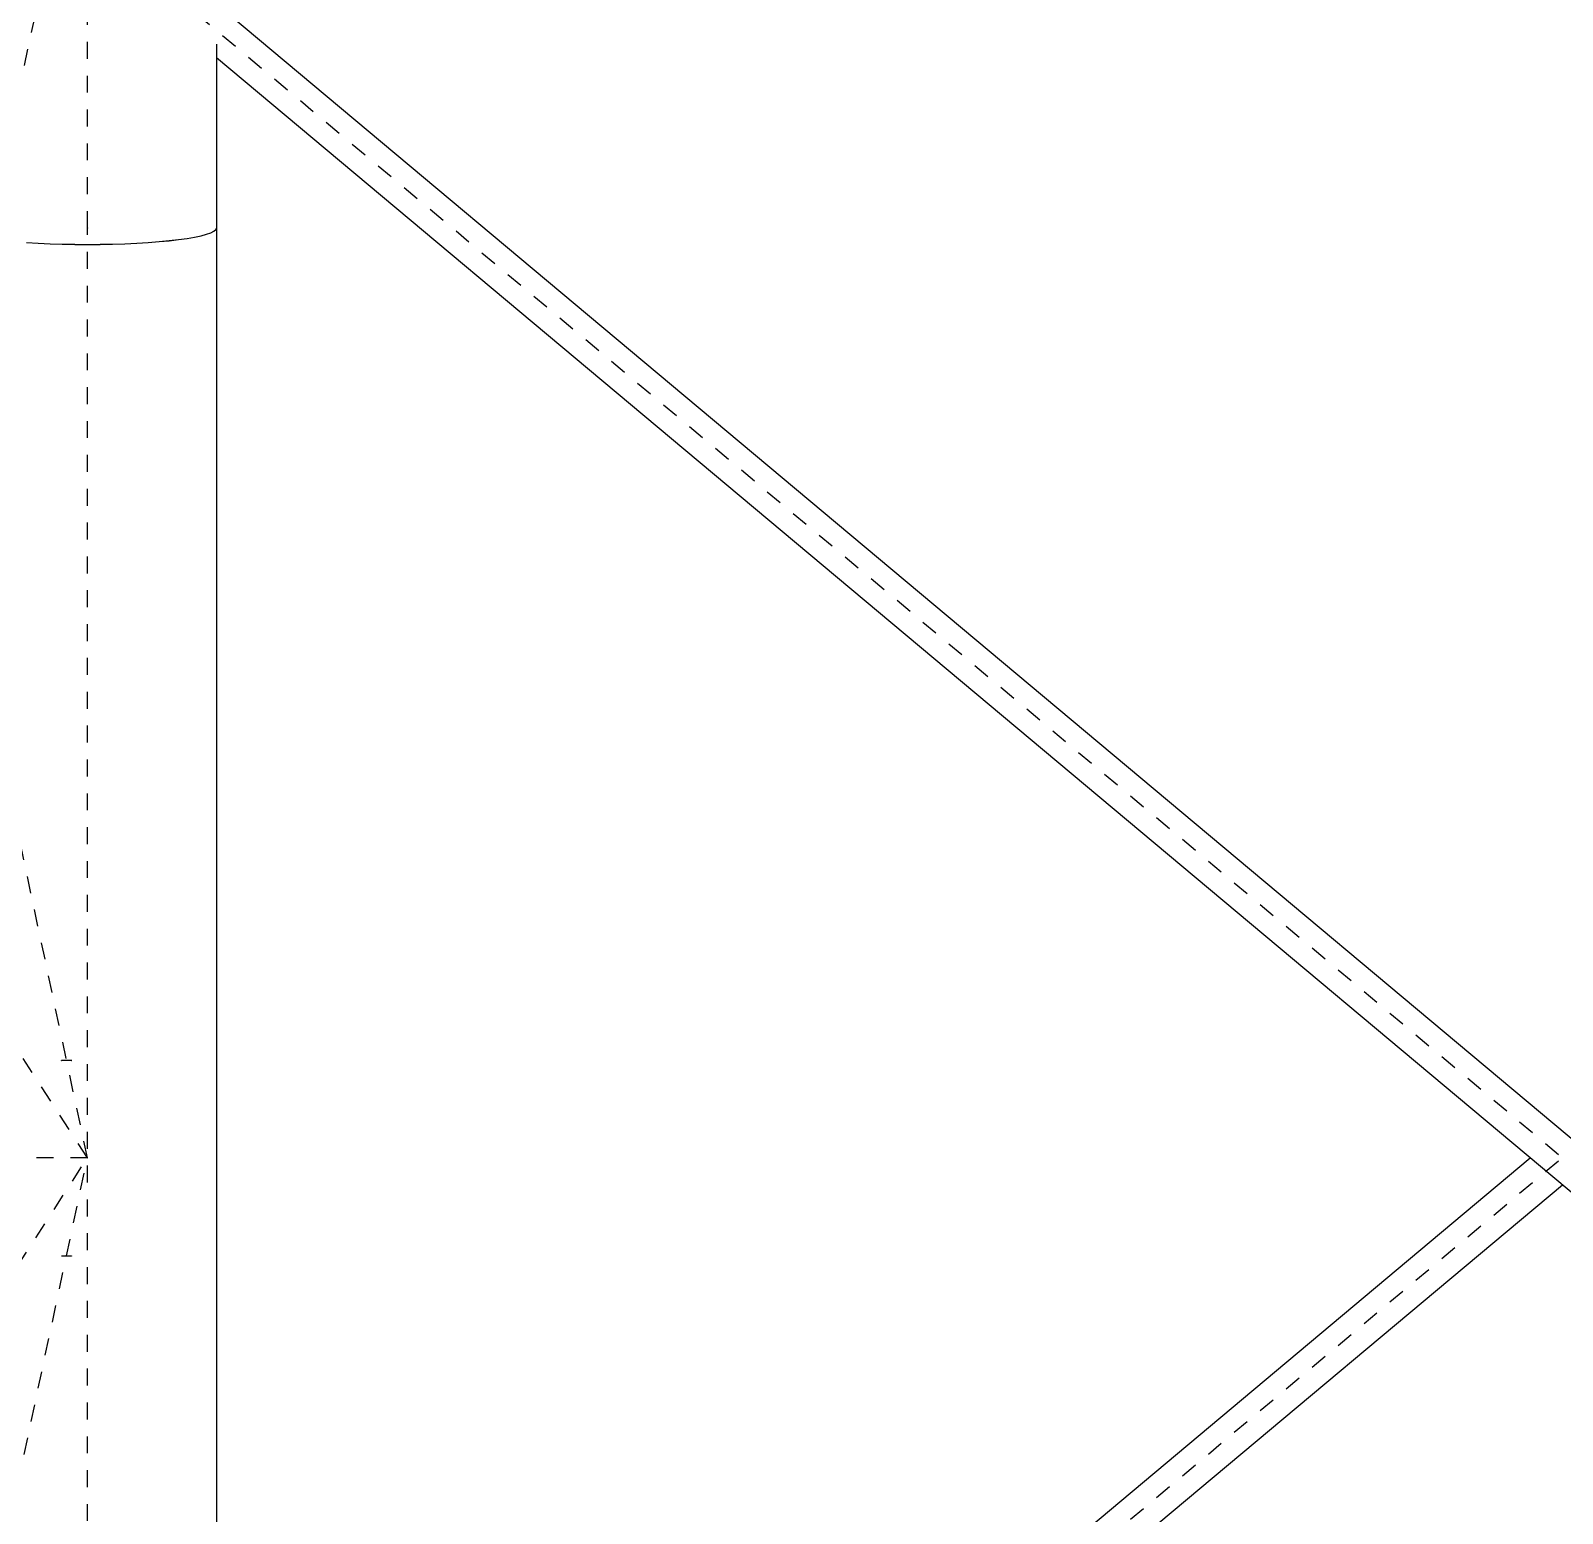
# Model space of a CAD drawing. Header units: millimetres. Extents: x 149919 to 150445, y 136651 to 136866.
# Drawn here: x 150375.78 to 150384.83, y 136699.07 to 136707.84 of the extents above; entities that cross this region are included whole.
import ezdxf

# ---------------------------------------------------------------- set-up
doc = ezdxf.new("R2010")
doc.units = ezdxf.units.MM
doc.header["$LTSCALE"] = 0.25
doc.linetypes.add('CENTER', pattern=[50.8, 31.75, -6.35, 6.35, -6.35])
doc.linetypes.add('XKITLINE00', pattern=[0])

# ---------------------------------------------------------------- blocks, each defined once
blk = doc.blocks.new('çatıı')
at = {"color": 8, "linetype": 'CENTER'}
for p, q in [((23430, 5629.8), (23430, 7286.23)), ((23430, 5080.27), (22900, 5900.27)), ((23255, 5080.27), (23430, 5900.27)), ((25173.61, 5810.27), (23430, 4350.27)), ((25173.61, 4350.27), (23430, 5810.27)), ((23430, 3985.69), (23430, 5629.8)), ((23430, 5080.27), (23342.5, 5490.27)), ((23420.7, 5137.85), (23414.75, 5137.72)), ((23429.99, 5080.27), (22900, 5080.27)), ((22900, 4260.27), (23430, 5080.27)), ((23342.5, 4670.27), (23430, 5080.27)), ((23420.58, 5022.26), (23414.63, 5022.13))]:
    blk.add_line(p, q, dxfattribs=at)
at = {"color": 8, "linetype": 'XKITLINE00'}
for p, q in [((23506.2, 5762.36), (25161.49, 4376.31)), ((23506.2, 5738.5), (23506.2, 5629.8)), ((23506.2, 5730.58), (25130.69, 4370.33)), ((23478.34, 5622.31), (23483.88, 5622.95)), ((23478.34, 5622.3), (23483.88, 5622.94)), ((23483.88, 5622.95), (23488.9, 5623.65)), ((23483.88, 5622.94), (23488.9, 5623.64)), ((23488.9, 5623.65), (23493.35, 5624.42)), ((23488.9, 5623.64), (23493.35, 5624.41)), ((23493.35, 5624.41), (23497.2, 5625.23)), ((23493.35, 5624.42), (23497.2, 5625.23)), ((23497.2, 5625.23), (23500.39, 5626.09)), ((23497.2, 5625.23), (23500.39, 5626.09)), ((23500.39, 5626.09), (23502.91, 5626.99)), ((23500.39, 5626.09), (23502.91, 5626.99)), ((23502.91, 5626.99), (23504.73, 5627.91)), ((23504.73, 5627.91), (23505.83, 5628.85)), ((23504.73, 5627.91), (23505.83, 5628.85)), ((23506.2, 5629.8), (23505.83, 5628.85)), ((23506.2, 5629.8), (23505.83, 5628.85)), ((23506.2, 5629.8), (23506.2, 4420.55)), ((23394.07, 5621.25), (23400.83, 5620.85)), ((23394.07, 5621.24), (23400.83, 5620.83)), ((23400.83, 5620.85), (23407.88, 5620.52)), ((23400.83, 5620.83), (23407.88, 5620.51)), ((23407.88, 5620.52), (23415.13, 5620.29)), ((23407.88, 5620.51), (23415.13, 5620.28)), ((23415.13, 5620.29), (23422.53, 5620.15)), ((23415.13, 5620.28), (23422.53, 5620.14)), ((23422.53, 5620.15), (23430, 5620.11)), ((23422.53, 5620.14), (23430, 5620.1)), ((23430, 5620.11), (23437.46, 5620.15)), ((23430, 5620.1), (23437.46, 5620.14)), ((23437.46, 5620.15), (23444.86, 5620.29)), ((23437.46, 5620.14), (23444.86, 5620.28)), ((23444.86, 5620.29), (23452.12, 5620.52)), ((23444.86, 5620.28), (23452.12, 5620.51)), ((23452.12, 5620.52), (23459.16, 5620.85)), ((23452.12, 5620.51), (23459.16, 5620.83)), ((23459.16, 5620.85), (23465.92, 5621.25)), ((23459.16, 5620.83), (23465.92, 5621.24)), ((23465.92, 5621.25), (23472.33, 5621.74)), ((23465.92, 5621.24), (23472.33, 5621.73)), ((23472.33, 5621.74), (23478.34, 5622.31)), ((23472.33, 5621.73), (23478.34, 5622.3)), ((23506.2, 4429.97), (24282.83, 5080.27)), ((23506.2, 4398.19), (24301.8, 5064.39))]:
    blk.add_line(p, q, dxfattribs=at)
for centre in [(23430, 5629.8), (23430, 5629.8), (23414.75, 5137.72), (23420.7, 5137.85), (23429.99, 5080.27), (23430, 5080.27), (23430, 5080.27), (23430, 5080.27), (23430, 5080.27), (23414.63, 5022.13), (23420.58, 5022.26)]:
    blk.add_circle(centre, 0.05, dxfattribs=at)

msp = doc.modelspace()

# ---------------------------------------------------------------- block references
at = {"xscale": 0.009999943142843078, "yscale": 0.009999943142843078, "zscale": 0.009999943142843078}
msp.add_blockref('çatıı', (150141.8141, 136650.3731), dxfattribs=at)

doc.saveas('drawing.dxf')
